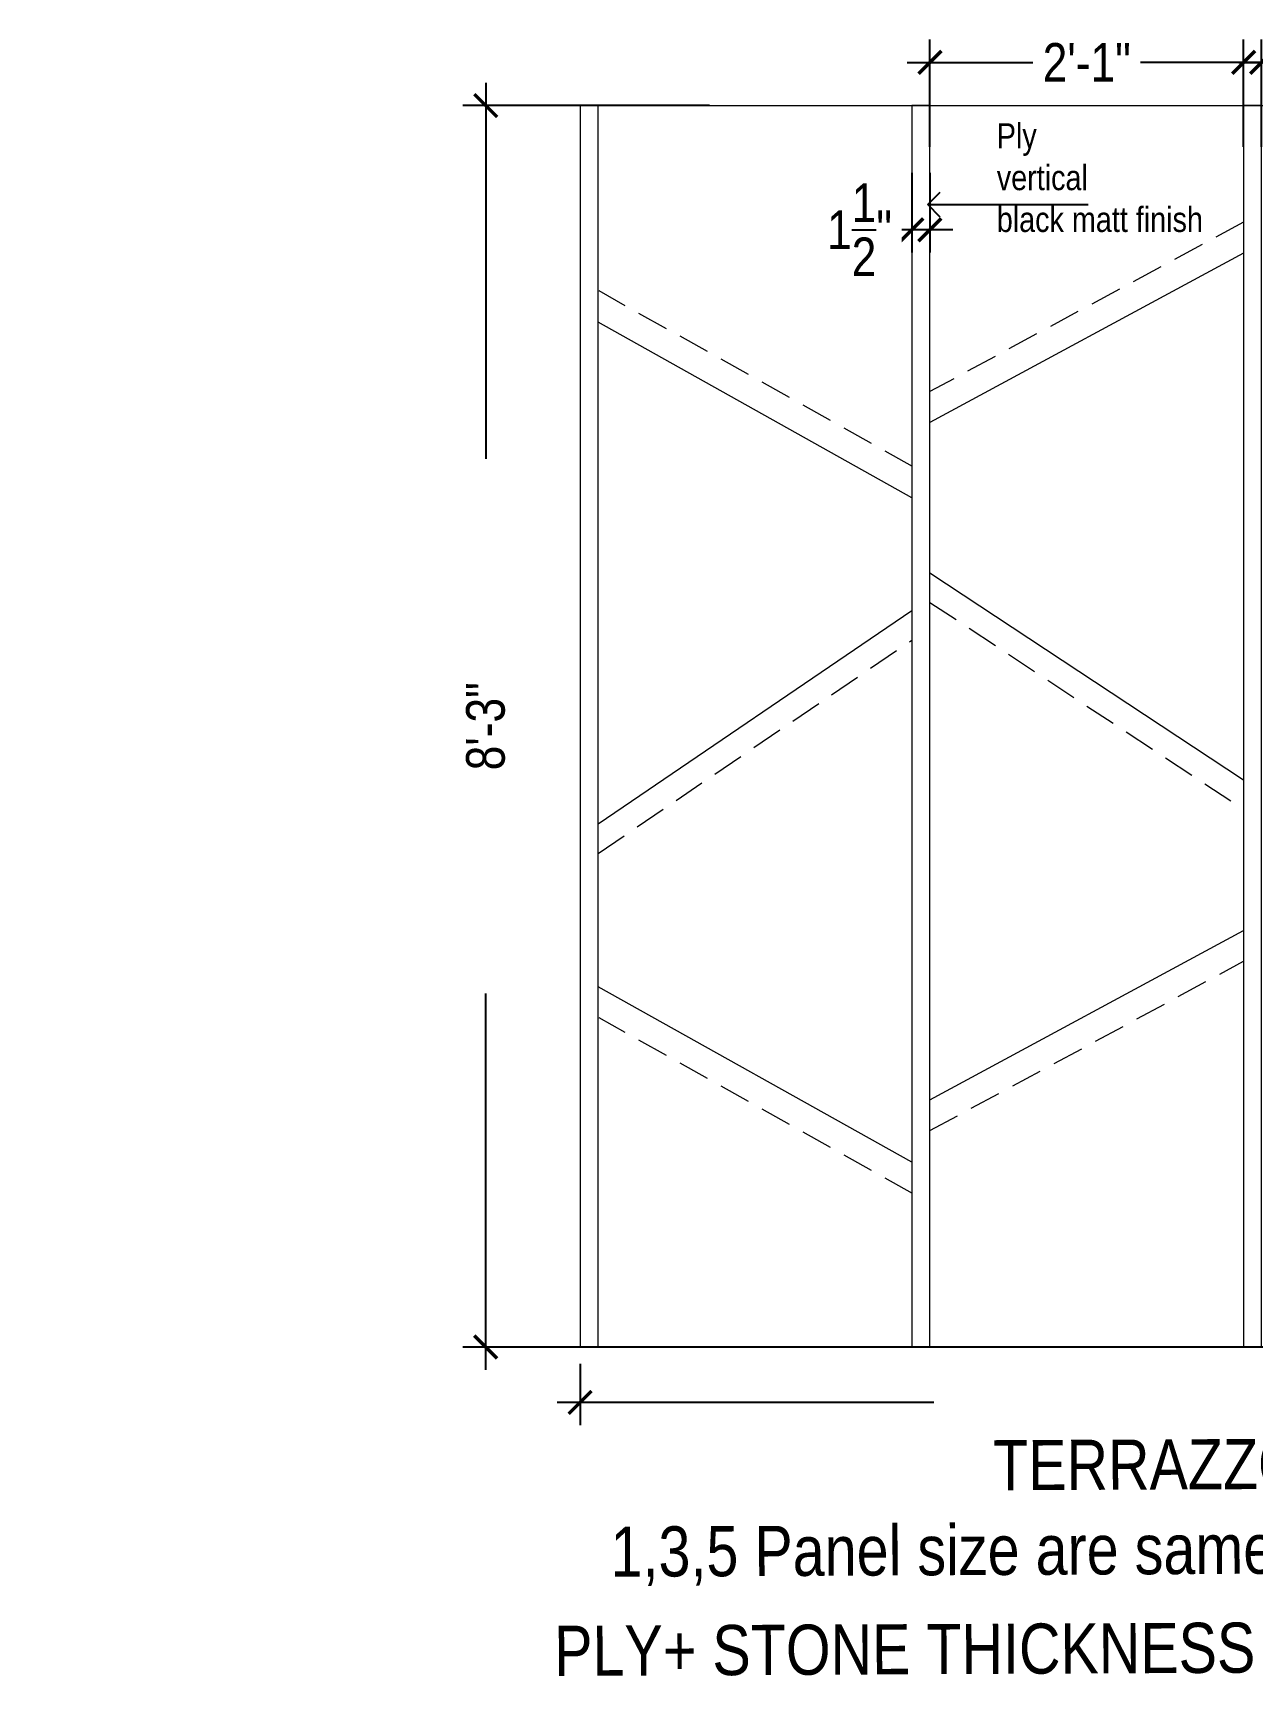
# Model space of a CAD drawing. Header units: inches. Extents: x -109431 to 29005, y -34715 to -1756.
# Drawn here: x -39936 to -39838.8, y -11953.4 to -11820.4 of the extents above; entities that cross this region are included whole.
import ezdxf

# ---------------------------------------------------------------- set-up
doc = ezdxf.new("R2010")
doc.units = ezdxf.units.IN
doc.header["$LTSCALE"] = 0.05
doc.header["$MEASUREMENT"] = 0
doc.header["$PDMODE"] = 3
doc.header["$PDSIZE"] = -4
for name, pattern in [('A2-XREF-115_FURN$0$HIDDEN', [0.375, 0.25, -0.125]), ('ACAD_ISO03W100', [30, 12, -18]), ('DASHED2', [0.375, 0.25, -0.125])]:
    doc.linetypes.add(name, pattern=pattern)
doc.layers.get('Defpoints').update_dxf_attribs({"linetype": 'DASHED2'})
for name, color, linetype in [('Civil Dimension - Text', 7, 'Continuous'), ('Flooring Layout', 7, 'Continuous'), ('text', 4, 'Continuous')]:
    doc.layers.add(name, color=color, linetype=linetype)
doc.layers.add('FURNITURE', color=1, linetype='Continuous', lineweight=18)
doc.styles.add('9-128OF1-4', font='ARIALN.TTF', dxfattribs={"height": 3.0792})
doc.styles.add('ARIAL1', font='romans.shx', dxfattribs={"width": 0.85})
doc.dimstyles.new('DIM 1-4', dxfattribs={"dimtxt": 3.0792, "dimasz": 1.82, "dimexe": 1.82, "dimexo": 0, "dimgap": 0.09, "dimtad": 0, "dimzin": 0, "dimdsep": 46, "dimlunit": 4, "dimtxsty": '9-128OF1-4', "dimblk": 'ARCHTICK', "dimcen": 1.8125, "dimdle": 1.82, "dimclrd": 8, "dimclre": 8, "dimadec": 0, "dimazin": 0, "dimtfac": 1, "dimtofl": 0, "dimtmove": 0, "dimatfit": 3, "dimldrblk": 'OPEN90', "dimfxl": 1, "dimtolj": 1, "dimtzin": 0, "dimlwd": -1, "dimarcsym": 0})

# ---------------------------------------------------------------- blocks, each defined once
blk = doc.blocks.new('_ArchTick')
at = {"color": 0, "const_width": 0.15}
blk.add_lwpolyline([(-0.5, -0.5), (0.5, 0.5)], dxfattribs=at)
blk = doc.blocks.new('*D657')
at = {"layer": 'Defpoints', "color": 0, "ltscale": 50, "transparency": 16777216}
for p in [(-39813.07, -11822.71), (-39838.07, -11829.45), (-39813.07, -11829.45)]:
    blk.add_point(p, dxfattribs=at)
at = {"layer": 'Flooring Layout', "color": 8, "linetype": 'ACAD_ISO03W100', "lineweight": -2, "ltscale": 50, "transparency": 16777216}
for p, q in [((-39838.07, -11829.45), (-39838.07, -11820.89)), ((-39813.07, -11829.45), (-39813.07, -11820.89))]:
    blk.add_line(p, q, dxfattribs=at)
at = {"layer": 'Flooring Layout', "color": 8, "linetype": 'ACAD_ISO03W100', "ltscale": 50, "transparency": 16777216}
for p, q in [((-39839.89, -11822.71), (-39829.04, -11822.71)), ((-39811.25, -11822.71), (-39822.1, -11822.71))]:
    blk.add_line(p, q, dxfattribs=at)
at = {"layer": 'Flooring Layout', "color": 8, "ltscale": 50, "transparency": 16777216, "xscale": 1.82, "yscale": 1.82, "zscale": 1.82, "rotation": 180}
blk.add_blockref('_ArchTick', (-39838.07, -11822.71), dxfattribs=at)
at = {"layer": 'Flooring Layout', "color": 8, "ltscale": 50, "transparency": 16777216, "xscale": 1.82, "yscale": 1.82, "zscale": 1.82}
blk.add_blockref('_ArchTick', (-39813.07, -11822.71), dxfattribs=at)
at = {"layer": 'Flooring Layout', "color": 0, "ltscale": 50, "transparency": 16777216, "insert": (-39825.57, -11822.71), "char_height": 3.079, "attachment_point": 5, "style": '9-128OF1-4', "bg_fill": 3, "box_fill_scale": 1.25, "bg_fill_color": 256, "bg_fill_true_color": 13158600, "bg_fill_transparency": 0}
blk.add_mtext('\\A1;2\'-1"', dxfattribs=at)
blk = doc.blocks.new('_Open90')
at = {"color": 0, "linetype": 'ByBlock', "lineweight": -2}
for p, q in [((0, 0), (-1, 0)), ((-0.5, 0.5), (0, 0)), ((0, 0), (-0.5, -0.5))]:
    blk.add_line(p, q, dxfattribs=at)
blk = doc.blocks.new('*D760')
at = {"layer": 'Defpoints', "color": 0, "ltscale": 50, "transparency": 16777216}
for p in [(-39882.07, -11826.15), (-39899.92, -11925.15), (-39882.07, -11925.15)]:
    blk.add_point(p, dxfattribs=at)
at = {"layer": 'Flooring Layout', "color": 8, "linetype": 'ACAD_ISO03W100', "ltscale": 50, "transparency": 16777216}
for p, q in [((-39899.92, -11824.33), (-39899.92, -11872.2)), ((-39899.92, -11926.97), (-39899.92, -11879.1))]:
    blk.add_line(p, q, dxfattribs=at)
at = {"layer": 'Flooring Layout', "color": 8, "linetype": 'ACAD_ISO03W100', "lineweight": -2, "ltscale": 50, "transparency": 16777216}
for p, q in [((-39882.07, -11826.15), (-39901.74, -11826.15)), ((-39882.07, -11925.15), (-39901.74, -11925.15))]:
    blk.add_line(p, q, dxfattribs=at)
at = {"layer": 'Flooring Layout', "color": 8, "ltscale": 50, "transparency": 16777216, "xscale": 1.82, "yscale": 1.82, "zscale": 1.82}
for p, rotation in [((-39899.92, -11826.15), 90), ((-39899.92, -11925.15), 270)]:
    blk.add_blockref('_ArchTick', p, dxfattribs=dict(at, rotation=rotation))
at = {"layer": 'Flooring Layout', "color": 0, "ltscale": 50, "transparency": 16777216, "insert": (-39899.92, -11875.65), "char_height": 3.079, "attachment_point": 5, "rotation": 90, "style": '9-128OF1-4', "bg_fill": 3, "box_fill_scale": 1.25, "bg_fill_color": 256, "bg_fill_true_color": 13158600, "bg_fill_transparency": 0}
blk.add_mtext('\\A1;8\'-3"', dxfattribs=at)
blk = doc.blocks.new('*D781')
at = {"layer": 'Defpoints', "color": 0, "ltscale": 50, "transparency": 16777216}
for p in [(-39892.39, -11926.5), (-39758.81, -11926.5), (-39758.81, -11929.56)]:
    blk.add_point(p, dxfattribs=at)
at = {"layer": 'Flooring Layout', "color": 8, "linetype": 'ACAD_ISO03W100', "lineweight": -2, "ltscale": 50, "transparency": 16777216}
for p, q in [((-39892.39, -11926.5), (-39892.39, -11931.38)), ((-39758.81, -11926.5), (-39758.81, -11931.38))]:
    blk.add_line(p, q, dxfattribs=at)
at = {"layer": 'Flooring Layout', "color": 8, "linetype": 'ACAD_ISO03W100', "ltscale": 50, "transparency": 16777216}
for p, q in [((-39894.21, -11929.56), (-39830.84, -11929.56)), ((-39756.99, -11929.56), (-39820.37, -11929.56))]:
    blk.add_line(p, q, dxfattribs=at)
at = {"layer": 'Flooring Layout', "color": 8, "ltscale": 50, "transparency": 16777216, "xscale": 1.82, "yscale": 1.82, "zscale": 1.82, "rotation": 180}
blk.add_blockref('_ArchTick', (-39892.39, -11929.56), dxfattribs=at)
at = {"layer": 'Flooring Layout', "color": 8, "ltscale": 50, "transparency": 16777216, "xscale": 1.82, "yscale": 1.82, "zscale": 1.82}
blk.add_blockref('_ArchTick', (-39758.81, -11929.56), dxfattribs=at)
at = {"layer": 'Flooring Layout', "color": 0, "ltscale": 50, "transparency": 16777216, "insert": (-39825.6, -11929.56), "char_height": 3.0792, "attachment_point": 5, "style": '9-128OF1-4', "bg_fill": 3, "box_fill_scale": 1.25, "bg_fill_color": 256, "bg_fill_true_color": 13158600, "bg_fill_transparency": 0}
blk.add_mtext('\\A1;11\'-1{\\H1x;\\S1/2;}"', dxfattribs=at)
blk = doc.blocks.new('*D782')
at = {"layer": 'Defpoints', "color": 0, "ltscale": 50, "transparency": 16777216}
for p in [(-39839.51, -11822.71), (-39864.51, -11829.45), (-39839.51, -11829.45)]:
    blk.add_point(p, dxfattribs=at)
at = {"layer": 'Flooring Layout', "color": 8, "linetype": 'ACAD_ISO03W100', "lineweight": -2, "ltscale": 50, "transparency": 16777216}
for p, q in [((-39864.51, -11829.45), (-39864.51, -11820.89)), ((-39839.51, -11829.45), (-39839.51, -11820.89))]:
    blk.add_line(p, q, dxfattribs=at)
at = {"layer": 'Flooring Layout', "color": 8, "linetype": 'ACAD_ISO03W100', "ltscale": 50, "transparency": 16777216}
for p, q in [((-39866.33, -11822.71), (-39855.48, -11822.71)), ((-39837.69, -11822.71), (-39848.54, -11822.71))]:
    blk.add_line(p, q, dxfattribs=at)
at = {"layer": 'Flooring Layout', "color": 8, "ltscale": 50, "transparency": 16777216, "xscale": 1.82, "yscale": 1.82, "zscale": 1.82, "rotation": 180}
blk.add_blockref('_ArchTick', (-39864.51, -11822.71), dxfattribs=at)
at = {"layer": 'Flooring Layout', "color": 8, "ltscale": 50, "transparency": 16777216, "xscale": 1.82, "yscale": 1.82, "zscale": 1.82}
blk.add_blockref('_ArchTick', (-39839.51, -11822.71), dxfattribs=at)
at = {"layer": 'Flooring Layout', "color": 0, "ltscale": 50, "transparency": 16777216, "insert": (-39852.01, -11822.71), "char_height": 3.079, "attachment_point": 5, "style": '9-128OF1-4', "bg_fill": 3, "box_fill_scale": 1.25, "bg_fill_color": 256, "bg_fill_true_color": 13158600, "bg_fill_transparency": 0}
blk.add_mtext('\\A1;2\'-1"', dxfattribs=at)
blk = doc.blocks.new('*D962')
at = {"layer": 'Defpoints', "color": 0, "ltscale": 50, "transparency": 16777216}
for p in [(-39865.95, -11831.51), (-39864.51, -11831.51), (-39865.95, -11836.06)]:
    blk.add_point(p, dxfattribs=at)
at = {"layer": 'Flooring Layout', "color": 8, "linetype": 'ACAD_ISO03W100', "lineweight": -2, "ltscale": 50, "transparency": 16777216}
for p, q in [((-39865.95, -11831.51), (-39865.95, -11837.88)), ((-39864.51, -11831.51), (-39864.51, -11837.88))]:
    blk.add_line(p, q, dxfattribs=at)
at = {"layer": 'Flooring Layout', "color": 8, "linetype": 'ACAD_ISO03W100', "ltscale": 50, "transparency": 16777216}
for p, q in [((-39865.95, -11836.06), (-39867.77, -11836.06)), ((-39862.69, -11836.06), (-39865.95, -11836.06))]:
    blk.add_line(p, q, dxfattribs=at)
at = {"layer": 'Flooring Layout', "color": 8, "ltscale": 50, "transparency": 16777216, "xscale": 1.82, "yscale": 1.82, "zscale": 1.82, "rotation": 180}
blk.add_blockref('_ArchTick', (-39865.95, -11836.06), dxfattribs=at)
at = {"layer": 'Flooring Layout', "color": 8, "ltscale": 50, "transparency": 16777216, "xscale": 1.82, "yscale": 1.82, "zscale": 1.82}
blk.add_blockref('_ArchTick', (-39864.51, -11836.06), dxfattribs=at)
at = {"layer": 'Flooring Layout', "color": 0, "ltscale": 50, "transparency": 16777216, "insert": (-39870.12, -11836.06), "char_height": 3.0792, "attachment_point": 5, "style": '9-128OF1-4', "bg_fill": 3, "box_fill_scale": 1.25, "bg_fill_color": 256, "bg_fill_true_color": 13158600, "bg_fill_transparency": 0}
blk.add_mtext('\\A1;1{\\H1x;\\S1/2;}"', dxfattribs=at)

msp = doc.modelspace()

# ---------------------------------------------------------------- linework, layer by layer
at = {"layer": 'Flooring Layout', "ltscale": 50}
msp.add_line((-39890.95204, -11925.14599), (-39760.25392, -11925.14599), dxfattribs=at)
at = {"layer": 'FURNITURE', "color": 244, "ltscale": 50, "true_color": 0x991b1e}
msp.add_line((-39892.39285, -11826.14599), (-39760.25392, -11826.14599), dxfattribs=at)
at = {"layer": 'FURNITURE', "color": 244, "linetype": 'A2-XREF-115_FURN$0$HIDDEN', "ltscale": 200, "true_color": 0x991b1e}
for p, q in [((-39839.51122, -11835.46064), (-39864.51122, -11848.96064)), ((-39864.51122, -11865.7716), (-39839.51122, -11882.2716)), ((-39864.51122, -11907.89477), (-39839.51122, -11894.39477))]:
    msp.add_line(p, q, dxfattribs=at)
at = {"layer": 'FURNITURE', "color": 30, "ltscale": 50, "true_color": 0xf26722}
for p, q in [((-39839.51122, -11837.9277), (-39864.51122, -11851.4277)), ((-39864.51122, -11863.4277), (-39839.51122, -11879.9277)), ((-39864.51122, -11905.4277), (-39839.51122, -11891.9277))]:
    msp.add_line(p, q, dxfattribs=at)
at = {"layer": 'FURNITURE', "color": 244, "ltscale": 50, "true_color": 0x991b1e}
for points in [[(-39890.95204, -11826.14599), (-39892.39285, -11826.14599), (-39892.39285, -11925.14599), (-39890.95204, -11925.14599)], [(-39864.51122, -11826.14599), (-39865.95204, -11826.14599), (-39865.95204, -11925.14599), (-39864.51122, -11925.14599)], [(-39838.07041, -11826.14599), (-39839.51122, -11826.14599), (-39839.51122, -11925.14599), (-39838.07041, -11925.14599)]]:
    msp.add_lwpolyline(points, close=True, dxfattribs=at)

# ---------------------------------------------------------------- texts
at = {"layer": 'text', "color": 7, "ltscale": 50, "true_color": 0xffffff, "char_height": 4, "width": 119.7881661, "attachment_point": 6, "rotation": 0.2712651, "style": '9-128OF1-4', "bg_fill": 2}
for s, insert in [('{\\C30;\\c2254834;TERRAZZO DISPLAY}', (-39814.16356, -11934.39326)), ('{\\C30;\\c2254834;PLY+ STONE THICKNESS HAS BEEN CONSIDERED}', (-39782.32791, -11948.88006))]:
    msp.add_mtext(s, dxfattribs=dict(at, insert=insert))

# ---------------------------------------------------------------- next in the draw order: texts
at = {"layer": 'text', "color": 7, "ltscale": 50, "true_color": 0xffffff, "insert": (-39746.31389, -11941.39596), "char_height": 4, "width": 155.553913, "attachment_point": 6, "rotation": 0.2712651, "style": '9-128OF1-4', "bg_fill": 2}
msp.add_mtext('{\\C30;\\c2254834;1,3,5 Panel size are same & 2,4 panel size are same in measurements}', dxfattribs=at)

# ---------------------------------------------------------------- next in the draw order: dimensions: what is measured, and where the dimension line sits
at = {"layer": 'Flooring Layout', "ltscale": 50}
for base, p1, p2, picture, middle in [((-39813.07041, -11822.7063), (-39838.07041, -11829.4465), (-39813.07041, -11829.4465), '*D657', (-39825.57041, -11822.7063)), ((-39865.95204, -11836.05819), (-39864.51122, -11831.51044), (-39865.95204, -11831.51044), '*D962', (-39870.12208, -11836.05819))]:
    dim = msp.add_linear_dim(base=base, p1=p1, p2=p2, dimstyle='DIM 1-4', override={"dimfxl": 0.1875, "dimtfill": 1, "dimarcsym": 1}, dxfattribs=at)
    dim.commit()
    dim.dimension.update_dxf_attribs({"geometry": picture, "text_midpoint": middle})
dim = msp.add_linear_dim(base=(-39899.9228, -11925.14599), p1=(-39882.07052, -11826.14599), p2=(-39882.07052, -11925.14599), angle=90, dimstyle='DIM 1-4', override={"dimfxl": 0.1875, "dimtfill": 1, "dimarcsym": 1}, dxfattribs=at)
dim.commit()
dim.dimension.update_dxf_attribs({"geometry": '*D760', "text_midpoint": (-39899.9228, -11875.64599)})

# ---------------------------------------------------------------- next in the draw order: linework, layer by layer
at = {"layer": 'FURNITURE', "color": 244, "linetype": 'A2-XREF-115_FURN$0$HIDDEN', "ltscale": 200, "true_color": 0x991b1e}
for p, q in [((-39865.88689, -11854.93877), (-39890.88689, -11840.93877)), ((-39890.95204, -11885.78294), (-39865.95204, -11868.79081)), ((-39865.88689, -11912.90876), (-39890.88689, -11898.90876))]:
    msp.add_line(p, q, dxfattribs=at)
at = {"layer": 'FURNITURE', "color": 30, "ltscale": 50, "true_color": 0xf26722}
for p, q in [((-39865.95204, -11857.4277), (-39890.95204, -11843.4277)), ((-39890.95204, -11883.41983), (-39865.95204, -11866.4277)), ((-39865.95204, -11910.41983), (-39890.95204, -11896.41983))]:
    msp.add_line(p, q, dxfattribs=at)

# ---------------------------------------------------------------- next in the draw order: dimensions: what is measured, and where the dimension line sits
at = {"layer": 'Flooring Layout', "ltscale": 50}
for base, p1, p2, picture, middle in [((-39839.51122, -11822.7063), (-39864.51122, -11829.4465), (-39839.51122, -11829.4465), '*D782', (-39852.01122, -11822.7063)), ((-39758.8131, -11929.55775), (-39892.39285, -11926.50099), (-39758.8131, -11926.50099), '*D781', (-39825.60298, -11929.55775))]:
    dim = msp.add_linear_dim(base=base, p1=p1, p2=p2, dimstyle='DIM 1-4', override={"dimfxl": 0.1875, "dimtfill": 1, "dimarcsym": 1}, dxfattribs=at)
    dim.commit()
    dim.dimension.update_dxf_attribs({"geometry": picture, "text_midpoint": middle})

# ---------------------------------------------------------------- next in the draw order: leaders
at = {"layer": 'Civil Dimension - Text', "ltscale": 50}
msp.add_leader([(-39864.68698, -11834.05043), (-39851.89879, -11834.05043)], dimstyle='DIM 1-4', override={"dimtxt": 75, "dimasz": 2, "dimgap": 0.09, "dimtad": 0, "dimdec": 1, "dimlunit": 2, "dimtxsty": 'ARIAL1', "dimclrt": 256, "dimtdec": 1, "dimfxl": 0, "dimarcsym": 1}, dxfattribs=at)

# ---------------------------------------------------------------- next in the draw order: texts
at = {"layer": 'text', "ltscale": 50, "insert": (-39859.18079, -11827.56667), "char_height": 2, "attachment_point": 1, "style": '9-128OF1-4'}
msp.add_mtext_dynamic_manual_height_columns('{\\C32;\\c2648525;Ply\\Pvertical \\Pblack matt finish}', width=455.5368202, gutter_width=15.396, heights=[0], dxfattribs=at)

doc.saveas('drawing.dxf')
